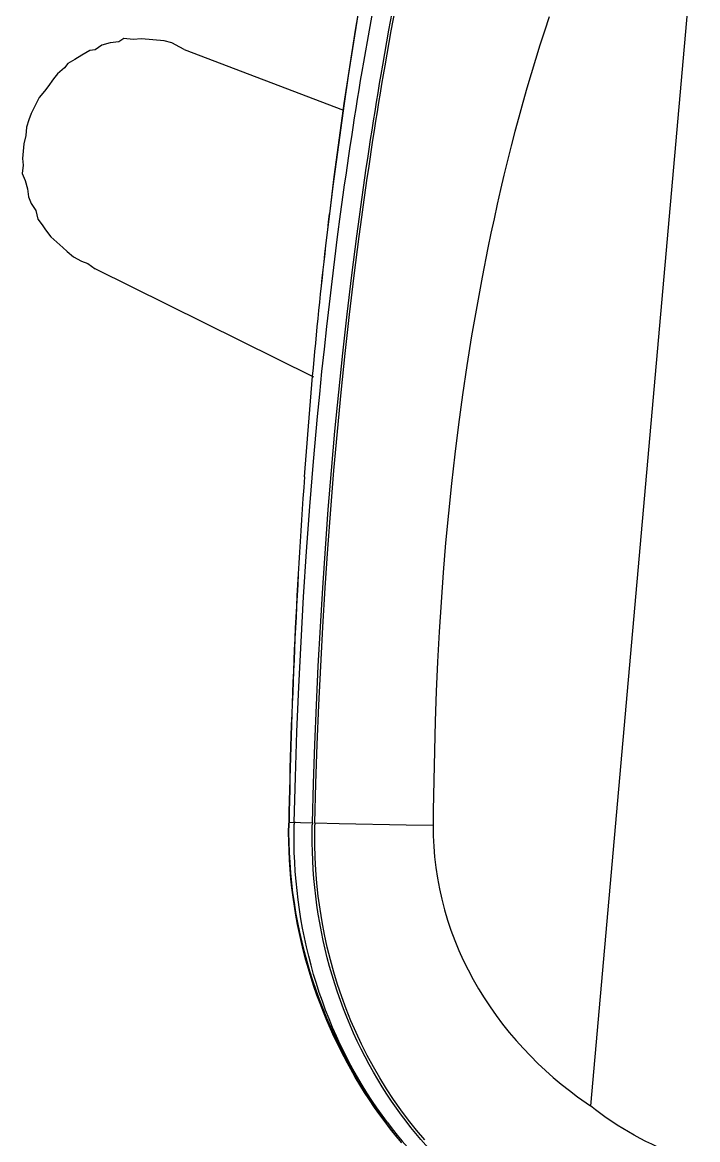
# Model space of a CAD drawing. Extents: x 741 to 1339, y 725 to 848.
# Drawn here: x 1102.0502 to 1102.1892, y 786.1076 to 786.3373 of the extents above; entities that cross this region are included whole.
import ezdxf

# ---------------------------------------------------------------- set-up
doc = ezdxf.new("R2010")
doc.units = 0
doc.header["$MEASUREMENT"] = 0
doc.linetypes.add('CONTINU', pattern=[0])
for name, color, linetype in [('Lay Out', 31, 'CONTINUOUS'), ('PAREDES', 7, 'CONTINUOUS'), ('PENA-008', 8, 'CONTINUOUS')]:
    doc.layers.add(name, color=color, linetype=linetype)

# ---------------------------------------------------------------- blocks, each defined once
blk = doc.blocks.new('A$C12870BC7')
at = {"layer": 'Lay Out', "linetype": 'CONTINU', "ltscale": 0.6}
for p, q in [((0.8896356998528177, 0.5721857098635752), (1.0665245080408, 0.3952969016754793)), ((0.84629909072288, 0.4706608885953898), (0.8769075552046957, 0.4877481381847844)), ((0.8436183250709632, 0.4695366965479622), (0.842321180400802, 0.4685854571230408)), ((0.8453478512979586, 0.4702285070386694), (0.8436183250709632, 0.4695366965479622)), ((0.84629909072288, 0.4706608885953898), (0.8453478512979586, 0.4702285070386694)), ((0.842321180400802, 0.4685854571230408), (0.8390350805694311, 0.4652993572917836)), ((0.8390350805694311, 0.4652993572917836), (0.8379973648332566, 0.4639157363101418)), ((0.8366137438517285, 0.4625321153285), (0.8364407912289948, 0.4613214469695919)), ((0.8379973648332566, 0.4639157363101418), (0.8366137438517285, 0.4625321153285)), ((0.8354895518041872, 0.4598513496766969), (0.8347112650019994, 0.4582082997610684)), ((0.8364407912289948, 0.4613214469695919), (0.8354895518041872, 0.4598513496766969)), ((0.8347112650019994, 0.4582082997610684), (0.8346247886906326, 0.4565652498454398)), ((0.8340194545111785, 0.4556140104205184), (0.8336735492658249, 0.453711531570903)), ((0.8346247886906326, 0.4565652498454398), (0.8340194545111785, 0.4556140104205184)), ((0.8336735492658249, 0.453711531570903), (0.8334141203317245, 0.4520684816552745)), ((0.8334141203317245, 0.4520684816552745), (0.8331546913977377, 0.4504254317396459)), ((0.8331546913977377, 0.4504254317396459), (0.8334141203317245, 0.4493012396919909)), ((0.8334141203317245, 0.4493012396919909), (0.8334141203317245, 0.4473987608423755)), ((0.8334141203317245, 0.4473987608423755), (0.8336735492658249, 0.4461016161719868)), ((0.8336735492658249, 0.4461016161719868), (0.8341924071339122, 0.4441991373223715)), ((0.9151342345572289, 0.4478311423990959), (0.8691288369191739, 0.427595685543352)), ((0.8341924071339122, 0.4441991373223715), (0.834451836067899, 0.4430749452749438)), ((0.834451836067899, 0.4430749452749438), (0.8347112650019994, 0.4414318953593153)), ((0.8347112650019994, 0.4414318953593153), (0.8361813622948944, 0.4380593192165776)), ((0.8361813622948944, 0.4380593192165776), (0.8368731727857153, 0.4368486508576694)), ((0.8368731727857153, 0.4368486508576694), (0.8377379358992698, 0.4354650298760276)), ((0.8377379358992698, 0.4354650298760276), (0.838948604258178, 0.4342543615171195)), ((0.838948604258178, 0.4342543615171195), (0.8399863199943525, 0.4328707405354777)), ((0.8399863199943525, 0.4328707405354777), (0.8421482277780683, 0.4307088327518755)), ((0.8421482277780683, 0.4307088327518755), (0.8432724198256096, 0.4299305459496878)), ((0.8432724198256096, 0.4299305459496878), (0.8444830881845178, 0.4287198775907797)), ((0.8444830881845178, 0.4287198775907797), (0.8459531854774127, 0.4282874960340592)), ((0.8459531854774127, 0.4282874960340592), (0.847596235393155, 0.4275092092318715)), ((0.847596235393155, 0.4275092092318715), (0.8489798563746831, 0.4266444461184307)), ((0.8673128343808116, 0.4271633039864042), (0.8691288369191739, 0.427595685543352)), ((0.8489798563746831, 0.4266444461184307), (0.8503634773563249, 0.4261255882502297)), ((0.8503634773563249, 0.4261255882502297), (0.8520930035833203, 0.4259526356274961)), ((0.8520930035833203, 0.4259526356274961), (0.8537360534989489, 0.4251743488255357)), ((0.8537360534989489, 0.4251743488255357), (0.8552061507918438, 0.4250878725140552)), ((0.8552061507918438, 0.4250878725140552), (0.856416819150752, 0.4249149198913216)), ((0.8582328216891142, 0.4248284435800684), (0.8615189215203714, 0.425347301448042)), ((0.8615189215203714, 0.425347301448042), (0.8627295898792795, 0.4255202540707756)), ((0.8627295898792795, 0.4255202540707756), (0.8643726397949081, 0.4257796830049898)), ((0.8643726397949081, 0.4257796830049898), (0.8661021660219035, 0.426471493495697)), ((0.8661021660219035, 0.426471493495697), (0.8673128343808116, 0.4271633039864042)), ((0.856416819150752, 0.4249149198913216), (0.8582328216891142, 0.4248284435800684)), ((0.9851659751566899, 0.3887927279386219), (0.9852076654312327, 0.3887560007920143)), ((0.9852076492471156, 0.3887560169762452), (0.9854891449151069, 0.3885089611001291)), ((0.9854980084141403, 0.3891760324652438), (0.9858194356831405, 0.3888938570646729)), ((0.98266366856177, 0.3860063470069832), (0.9827055260720385, 0.3859695389399036)), ((0.982705553045605, 0.3859695335452358), (0.9829958636603919, 0.3857153027124838)), ((0.9819896650015494, 0.3851093911093955), (0.982100531568733, 0.3850131118224596)), ((0.9819896757909987, 0.3851094018987311), (0.9819924972213698, 0.3851091915053217)), ((0.9819959444373012, 0.3851871180084032), (0.9819924972213698, 0.3851091915053217)), ((0.9819924972213698, 0.3851091915053217), (0.9821033853672247, 0.3850129122186132))]:
    blk.add_line(p, q, dxfattribs=at)
for points in [[(0.8893962936674029, 0.5325566116171245), (0.891007837485347, 0.529931251818212), (0.8926444882567353, 0.527322432182487), (0.8943051994091888, 0.5247297750804734), (0.8959890052905735, 0.5221529298569436), (0.8976949753143231, 0.5195915755264338), (0.8994222490252355, 0.5170454072886201), (0.9011700414937991, 0.5145141527105039), (0.9029376109480722, 0.5119975393599958), (0.9047242803528093, 0.5094952948040969), (0.9065294293170041, 0.5070071547024924), (0.9083524994886716, 0.5045328574119736), (0.9101929729762901, 0.5020721439866662), (0.912050339980226, 0.4996247905467186), (0.9139241594835426, 0.4971906339019512), (0.9158139810284069, 0.4947694987245228), (0.917719405406558, 0.4923612447521606), (0.9215754981987061, 0.4875828301628786), (0.9254896562159161, 0.4828545249583982), (0.9294594127293863, 0.4781756237812402), (0.933482631979075, 0.4735455866182434), (0.9375574046346742, 0.468963927550945), (0.9416820633375096, 0.464430220792579), (0.9458551240011843, 0.4599440299150643), (0.9500752473905436, 0.4555047736389639), (0.9543414550409466, 0.4511116178080243), (0.9586526329459844, 0.446763820650645), (0.963007370390585, 0.4424607644728127), (0.9674040759369404, 0.4382018612518692), (0.9718409396617176, 0.4339863746108819), (0.9763160491423264, 0.4298133254108194), (0.9808274083381434, 0.4256813433969597), (0.9853729915377585, 0.4215885269361621), (0.9899507649377597, 0.4175323135434752), (0.9945586461820426, 0.4135094771861674), (0.9991895412347844, 0.409520206678522), (1.001514486137978, 0.4075352576164875)], [(0.8754196777004495, 0.5001817128404724), (0.8707401008365991, 0.5057614068985146), (0.8661168285009921, 0.5113871015999081), (0.8638280119321848, 0.5142179780523435), (0.8615512471326952, 0.5170666246604156), (0.8592768290295112, 0.5199470838395115), (0.857013070862024, 0.5228516465572426), (0.8547774352877582, 0.5257619654244223), (0.8525794008020853, 0.5286705256180682)], [(0.8750340912138768, 0.4998659446162179), (0.8703276325387037, 0.5054788430791319), (0.8656837632221936, 0.5111315868278012), (0.8633873670939352, 0.5139731501890452), (0.8611081261252025, 0.5168263876905854), (0.858843752961377, 0.5196957445682671), (0.8565926184017485, 0.5225854826387746), (0.8543726436540169, 0.5254768606992144), (0.8521824584630053, 0.5283764279208896)], [(0.8720493901644772, 0.497281519833237), (0.8677402244840664, 0.5024016390359662), (0.8634808681080699, 0.5075568184215768), (0.8592759119298421, 0.5127481854833746), (0.8551211642639487, 0.5179893618497005), (0.853061601047159, 0.5206338189018567), (0.8510277975431677, 0.5232806118608693), (0.8490167974541123, 0.5259371854185844)], [(0.8464778122649363, 0.523518135294367), (0.850027792004937, 0.5190765619927475), (0.853616106513357, 0.5146756971294195), (0.8572350845208234, 0.5103134583487332), (0.8609111978410624, 0.5059526923221398), (0.8646223066078278, 0.5016162510169266), (0.8683668544488796, 0.4973025834558626), (0.8721425351281482, 0.4930114495744107), (0.8759474362230435, 0.4887426039135931), (0.8817062290677882, 0.4823803594511133), (0.8875232253766967, 0.4760661440402743), (0.8914206051892393, 0.4718948211457388)], [(0.8914345950060465, 0.4719146453351328), (0.8862438550785896, 0.4774901787277628), (0.881086453074829, 0.4831158842184919), (0.8759761360497009, 0.4887806042104472), (0.8709158764852987, 0.4944854014602384), (0.8659096610682013, 0.5002311229366256), (0.8609626201620699, 0.5060184645563055), (0.8585129550911574, 0.5089282979001979), (0.8560785516386318, 0.5118512241911191), (0.853683033214395, 0.514759822147667), (0.8512966372350661, 0.5176916443060833), (0.8489159003003692, 0.5206546640390712), (0.8465638254295413, 0.5236247346504257)], [(0.9851659697620221, 0.3887927333332897), (0.9791386555130543, 0.3941388474866159), (0.9731403377992933, 0.3995232262773385), (0.9671765461928885, 0.4049438359018183), (0.9612468059597745, 0.4104035247637654), (0.9553510361792519, 0.4159045316657881), (0.9494901620432188, 0.4214477656153264), (0.9436664088672728, 0.4270327060235246), (0.9378816162453063, 0.4326588943402072), (0.9321369062760709, 0.4383264600387662), (0.9264328777715605, 0.4440360342992022), (0.9207700085002557, 0.4497883693457112), (0.9151492801509562, 0.455583864534006), (0.9095719912668869, 0.4614227749957678), (0.9040398083690775, 0.4673052684090777), (0.8985548709424052, 0.4732314926436771), (0.8958309404559373, 0.4762110242177329)], [(0.9854980084141403, 0.3891760324652438), (0.9794631685527406, 0.3945272338248884), (0.9734646026826681, 0.3999103934122701), (0.9675033142190728, 0.4053273562167448), (0.9615771776482802, 0.4107825782637207), (0.9556837383800598, 0.4162804562370326), (0.9498229910196301, 0.4218227649949), (0.9439992135673378, 0.4274070607357459), (0.9382155835042454, 0.4330316333387287), (0.93247335105292, 0.4386964625732759), (0.9267732532647983, 0.4444019119080309), (0.9211157797092824, 0.4501486786084712), (0.9155013717513043, 0.4559376376173674), (0.9099306096268833, 0.461769697637024), (0.9044045011660842, 0.4676457497732969), (0.8989246185772686, 0.4735664660149865), (0.8962027326837756, 0.4765437156290915)], [(0.9826634527735791, 0.3860065412163891), (0.9757215743122174, 0.3921525281696319), (0.9688193792954394, 0.3983495274462854), (0.9619620574285932, 0.4045965787888832), (0.9551489020055328, 0.410897431517256), (0.9483805010489164, 0.4172542812755324), (0.9416595627004085, 0.4236669230654257), (0.9349891538492443, 0.4301345126155098), (0.9283710763266413, 0.4366572549242989), (0.92180615147646, 0.4432362060056363), (0.9185438686169505, 0.4465471275186843), (0.9152952997700936, 0.4498724737966455), (0.9120606486279144, 0.4532123000929147), (0.9088401945771807, 0.4565666938608643), (0.9056341950043247, 0.4599356782387218), (0.902443017044277, 0.463319339246496), (0.8992670312457562, 0.4667177163332923), (0.896106655698361, 0.4701308445644514), (0.8929624089678896, 0.4735588095809504)], [(0.9854980084141403, 0.3891760324652438), (0.9888138849631218, 0.3929535014890604), (0.9978510503728444, 0.4033195983447655), (1.001514486137978, 0.4075352576164875)], [(1.001514486137978, 0.4075352576164875), (1.003189973385417, 0.4061588743516182), (1.004921355163617, 0.4048358285279079), (1.006705977278045, 0.4035691843371438), (1.008541115403148, 0.4023616229474243), (1.010423667584007, 0.4012156852643471), (1.012350429366109, 0.4001335831167268), (1.014318056033005, 0.3991172154403699), (1.016323175894456, 0.3981681844627616), (1.018362303971628, 0.3972877957019278), (1.020431912127663, 0.3964770741518038), (1.022528456042153, 0.3957367588868834), (1.024648342841999, 0.3950673354306815), (1.026788012022223, 0.3944690195712752), (1.028943957025206, 0.3939417573615316), (1.031112784582035, 0.3934852736715726), (1.033291284843529, 0.3930990452152088), (1.035476355854769, 0.3927823544966174), (1.037665116843812, 0.3925343491525979), (1.039854805721973, 0.3923539933998796), (1.042042919346443, 0.3922401435613807), (1.044227073258014, 0.3921915804337601), (1.046405163522024, 0.3922069984983096), (1.048575258834205, 0.3922850275007619), (1.050735740783523, 0.3924243511328456), (1.052885206746794, 0.3926236099291742), (1.05502248067836, 0.3928815199501656), (1.057146569952749, 0.3931968080455732), (1.059256676153666, 0.3935683089594164), (1.06135217349555, 0.3939949653295258), (1.063432619612456, 0.3944758168986624), (1.065497744769402, 0.3950100113031709), (1.066524518830136, 0.3952968908861436)], [(0.9852076654312327, 0.3887560007920143), (0.9835816799900954, 0.3869105156241091), (0.9828863889269428, 0.3861543291393588), (0.9827055260720385, 0.3859695389399036)], [(1.043028877074846, 0.3642825634958768), (1.041290314945229, 0.3644015706716033), (1.03954760968287, 0.3645548665877101), (1.037801494967368, 0.364742774926313), (1.036052780004468, 0.364965543843951), (1.034302284789021, 0.3652233891284737), (1.032550872474019, 0.3655165265681859), (1.030799460158903, 0.365845074846689), (1.029048921785886, 0.3662091310686861), (1.027300185244201, 0.3666087383915198), (1.025554167633288, 0.3670438860260816), (1.023811807631944, 0.3675145416041374), (1.022074043918735, 0.3680205864420856), (1.020341847540124, 0.3685618910669888), (1.018616211122037, 0.3691382181118712), (1.016898127289835, 0.3697493086310857), (1.015188556300984, 0.3703948497316247), (1.013488490780958, 0.3710744745735752), (1.011798858618988, 0.3717877947383528), (1.010120603888311, 0.3725343408866735), (1.008454638293927, 0.3733136328896904), (1.006801841172603, 0.3741251366718785), (1.00516309186122, 0.3749683181574852), (1.00353923193353, 0.3758425731396215), (1.001931049016491, 0.3767472866218355), (1.000339368499624, 0.3776818274241265), (0.9987649240629821, 0.3786455050237834), (0.9972084925437343, 0.379637628899232), (0.9956708022271528, 0.380657492343758), (0.9941525867928362, 0.3817043400990912), (0.992654536763041, 0.3827774169065066), (0.9911773318705741, 0.3838759351392724), (0.9897216248744485, 0.3849991125650973), (0.9882879768240969, 0.3861461939254838), (0.9868768948217053, 0.3873164779088398), (0.9854891449151069, 0.3885089611001291)], [(1.049991433437583, 0.3646872526301337), (1.04737385819675, 0.3646755784902922), (1.044755117699822, 0.3647403580989845), (1.042137186408524, 0.3648818180338509), (1.039522146678735, 0.3651000553998216), (1.03691207007688, 0.3653950054602007), (1.034309092905858, 0.3657665387422782), (1.031715405415468, 0.3662143423530466), (1.029133251802875, 0.3667379631372256), (1.026564800738981, 0.3673368292566153), (1.024012156158562, 0.3680102393993963), (1.021477378838711, 0.3687574059386094), (1.018962432451701, 0.3695774009852499), (1.016469269880361, 0.3704692211245089), (1.013999757692602, 0.3714317982046538), (1.011555724692982, 0.3724639292065746), (1.009138967318052, 0.3735644003222802), (1.00675121726789, 0.374731868269933), (1.004394190058576, 0.3759650059526081), (1.002069531074596, 0.3772623621946565), (0.9997788209646501, 0.3786225289784539), (0.9975235810350682, 0.380044071312355), (0.9953053056191834, 0.3815254948638227), (0.9931254782604242, 0.3830653592460891), (0.9909855285555409, 0.3846621701266173), (0.9888869022851736, 0.3863144817246535), (0.986830964309604, 0.3880208428645489), (0.9858194356831405, 0.3888938570646729)], [(0.9819959660161999, 0.3851871180084032), (0.9820967175127748, 0.3852926384236213), (0.982705553045605, 0.3859695335452358)], [(0.9820998356519226, 0.3850137214242437), (0.9836217734320485, 0.3837204112103478), (0.9851692335581106, 0.3824578777842049), (0.9867398531494587, 0.3812279661347162), (0.9883347543047307, 0.3800296620575097), (0.989950840463564, 0.3788651989598435), (0.9915898163525867, 0.3777331957978873), (0.9932481538351681, 0.3766359938731654), (0.9949279946088723, 0.3755720125370914), (0.9966253843555819, 0.3745436524332177), (0.9983428477967777, 0.3735492088351435), (1.000076036800863, 0.3725910877806342), (1.001827875297579, 0.3716675090174846), (1.003593659104752, 0.3707808246367819), (1.005376630439685, 0.36992923820209), (1.007171793806322, 0.3691150046995659), (1.008982671946399, 0.3683363708503435), (1.010804064365118, 0.3675954513785342), (1.012639709592406, 0.3668905577419679), (1.014484191345275, 0.3662236104548953), (1.016341436968389, 0.36559307742165), (1.018205987021076, 0.3650006633686331), (1.020081801216236, 0.3644449764622237), (1.021963376955625, 0.3639275056405182), (1.023854738688499, 0.3634470101219591), (1.025750470131754, 0.3630047414778943), (1.027654487840834, 0.36259965313549), (1.029561494216011, 0.362232770088454), (1.031475287129126, 0.3619032291842501), (1.033390784768756, 0.3616117964711663), (1.035311623165683, 0.3613578353736244), (1.037232871560093, 0.361141852994038), (1.039157971773363, 0.3609634069666896), (1.041082359885706, 0.3608228101843594), (1.043009121667808, 0.3607197605438301), (1.044933995303552, 0.3606543983069201), (1.046859775249516, 0.3606265400542412)], [(1.047458274528879, 0.3606282339913065), (1.045619662214278, 0.3606428752186872), (1.043780143589345, 0.3606917836075496), (1.041940247335049, 0.3607749915259006), (1.040100556079494, 0.3608925637104363), (1.038261620082665, 0.3610445109504923), (1.036424032761772, 0.3612308871929741), (1.034588344376914, 0.3614517032276723), (1.032755159134751, 0.3617070022117019), (1.030925070452724, 0.3619967517772835), (1.029098671748613, 0.362320984292424), (1.027276578018302, 0.362679667388889), (1.025459404258356, 0.3630728118562416), (1.023647754675665, 0.3635003745364571), (1.021842276634459, 0.3639623122724203), (1.020043595920754, 0.3644585819063337), (1.018252349109446, 0.3649891294908372), (1.016469205144006, 0.365553868711018), (1.01469478980988, 0.366152713251509), (1.012929793629553, 0.3667855767971702), (1.011174885546154, 0.3674523298746095), (1.009430734502928, 0.3681528430115719), (1.007698036416912, 0.3688869597613262), (1.005977471020799, 0.3696545398613722), (1.0042697342314, 0.3704553837080908), (1.002575516570857, 0.3712892970916215), (1.000895530140099, 0.3721560642243418), (0.9992304708559345, 0.3730554423441532), (0.997581056214301, 0.3739871886894122), (0.9959479821316677, 0.374951017340905), (0.9943319714987524, 0.3759466369847502), (0.9927337202321382, 0.3769737185434821), (0.9911539512223158, 0.3780319491247752), (0.9895933657808769, 0.3791209510991536), (0.988052627456284, 0.3802403846002704), (0.9865324591391413, 0.3813898288410797), (0.9850336052983835, 0.3825687982982942), (0.9835567888246146, 0.3837768506061963), (0.9821026516875122, 0.3850135380041735)], [(1.042347860399161, 0.3610904414624798), (1.040506345733604, 0.3612036439365198), (1.038659921887131, 0.3613539943442134), (1.036809387276151, 0.3615419242614877), (1.034955637421319, 0.3617677897393747), (1.033099632580218, 0.3620319036702), (1.03124233300997, 0.3623345142107297), (1.029384731336393, 0.3626758371488137), (1.027527841763742, 0.3630560451154139), (1.025672732443411, 0.3634752136358799), (1.023820439158783, 0.363933407447135), (1.021972062429484, 0.3644305833911545), (1.02012869198569, 0.3649666443634629), (1.01829147150471, 0.3655414608913503), (1.016461533874519, 0.3661547848180504), (1.014640001193527, 0.3668063571979161), (1.012828017139043, 0.3674958111910342), (1.011026682230806, 0.3682227799574918), (1.00923711317256, 0.3689867725793334), (1.007460383510477, 0.3697872981383767), (1.005697523632932, 0.3706238009801979), (1.003949558533861, 0.3714956876870161), (1.002217480838851, 0.3724023108946), (1.000502240015805, 0.3733430016595918), (0.9988047801379594, 0.3743170532757318), (0.997126012910428, 0.3753237266685261), (0.9954668284592003, 0.3763622396056832), (0.993828095331935, 0.3774317882764677), (0.992210622734035, 0.3785315203176793), (0.9906152522395928, 0.3796606157341245), (0.9890427552911092, 0.3808181736101375), (0.987493892541977, 0.3820032822407171), (0.9859693491196708, 0.383215127025565), (0.9844697508097511, 0.3844528016545752), (0.9829958528709426, 0.3857153135018194)]]:
    blk.add_lwpolyline(points, dxfattribs=at)
for centre, radius, start, end in [((1.855603551568095, 1.389507070666937), 1.33117093656905, 225.9209938473391, 228.9836165949767), ((1.855602645257761, 1.389506250671971), 1.331168006931704, 225.9210212196975, 228.9837190869437), ((1.865780249292527, 1.402263476517206), 1.347412846015241, 225.9874925532717, 229.0111286026378), ((1.04738449115888, 0.4594150710709215), 0.09845304933260261, 267.0675913298966, 282.2859876241936)]:
    blk.add_arc(centre, radius, start, end, dxfattribs=at)
at = {"layer": 'Lay Out', "linetype": 'CONTINU', "ltscale": 0.6, "extrusion": (0, 0, -1)}
for centre, major_axis, ratio, start_param, end_param in [((0.9524663489007139, 0.4616659830990244), (0.1294662934082233, -0.1290734406343509), 0.1689218463665897, 1.849972724914551, 2.034741640090942), ((0.9471119565736785, 0.464325958017767), (0.1226281161456365, -0.1235113722761105), 0.1635574376812875, 1.829575896263123, 2.022401571273804), ((0.9461250426339234, 0.460643604373459), (0.1258418725814394, -0.1259659826523444), 0.1657689449745382, 1.83623743057251, 2.025950193405151), ((1.024386759027323, 0.4382778429640126), (0.2266306936029568, -0.1975537798384605), 0.2257749836095759, 1.799444079399109, 1.989815950393677), ((1.049323488130256, 0.4628051463821663), (0.04990664203790061, -0.05002757850541893), 0.9486275432375622, 0.2371470332145691, 0.5581086874008179), ((1.047367389946373, 0.4602268445883198), (0.0776914199535465, 0.0622214540928943), 0.9951158302149696, 2.294232606887817, 2.96186375617981), ((1.04470183420591, 0.4586441894116575), (0.06822497412164019, -0.06817121090471719), 0.9597638762268449, 0.5543050765991211, 0.8240195512771606)]:
    blk.add_ellipse(centre, major_axis=major_axis, ratio=ratio, start_param=start_param, end_param=end_param, dxfattribs=at)
at = {"layer": 'Lay Out', "linetype": 'CONTINU', "ltscale": 0.6, "extrusion": (0, 0, -0.9999999999999999)}
blk.add_ellipse((1.016040806284366, 0.4414828367616934), major_axis=(0.2193725991570598, -0.1937807398668987), ratio=0.2213233507144003, start_param=1.774915814399719, end_param=1.969136238098145, dxfattribs=at)
blk = doc.blocks.new('Layout')
at = {"layer": 'PENA-008', "color": 7, "ltscale": 0.2, "rotation": 309.9340696695724}
blk.add_blockref('A$C12870BC7', (1155.442080052279, 501.922035493262), dxfattribs=at)

msp = doc.modelspace()

# ---------------------------------------------------------------- block references
at = {"layer": 'PAREDES', "color": 7, "lineweight": 0}
msp.add_blockref('Layout', (-54.26272107964405, 284.7565376754262), dxfattribs=at)

doc.saveas('drawing.dxf')
